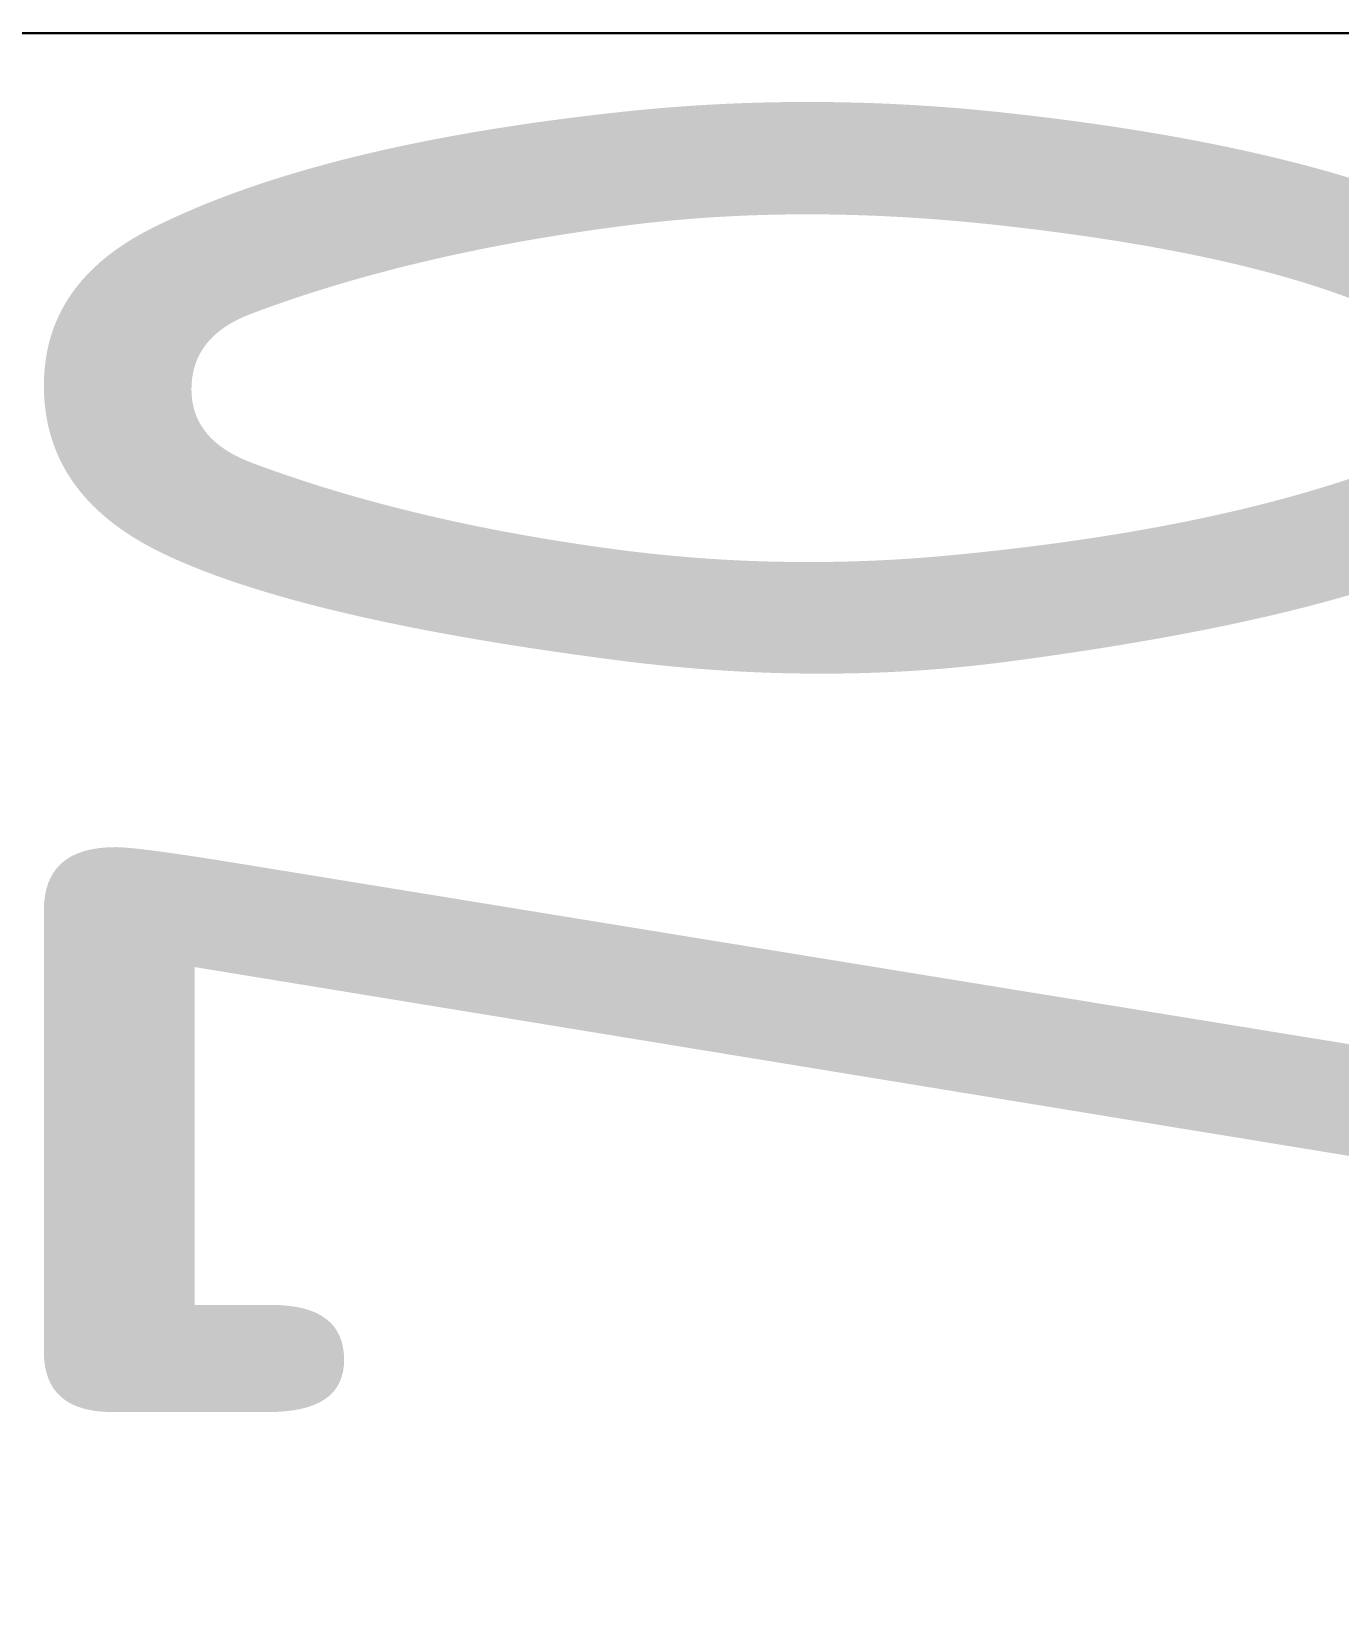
# Model space of a CAD drawing. Extents: x 11992 to 29481, y -6727 to 6811.
# Drawn here: x 24865.6 to 24929.9, y 1417.5 to 1494.3 of the extents above; entities that cross this region are included whole.
import ezdxf

# ---------------------------------------------------------------- set-up
doc = ezdxf.new("R2010")
doc.units = 0
doc.header["$MEASUREMENT"] = 0
doc.layers.get('0').update_dxf_attribs({"color": 8, "linetype": 'CONTINUOUS'})
doc.layers.get('Defpoints').update_dxf_attribs({"color": 8, "linetype": 'CONTINUOUS'})
doc.layers.add('zoylight 4标注', color=9, linetype='CONTINUOUS')
doc.styles.add('CCD-DIM', font='archs.shx', dxfattribs={"width": 0.8})
doc.dimstyles.new('zoylight_DIM_40', dxfattribs={"dimscale": 40, "dimtxt": 1.9, "dimasz": 0.4, "dimexe": 0.5, "dimexo": 0.5, "dimgap": 0.5, "dimtad": 1, "dimdec": 0, "dimrnd": 5, "dimzin": 12, "dimdsep": 46, "dimtxsty": 'CCD-DIM', "dimblk": 'CCD_Dimension_Tick', "dimcen": 0.125, "dimclrd": 44, "dimclre": 44, "dimclrt": 50, "dimadec": 0, "dimazin": 0, "dimtfac": 1, "dimtdec": 0, "dimtmove": 2, "dimatfit": 3, "dimldrblk": 'CCD_Leader_Dot', "dimfxl": 0, "dimtvp": 1, "dimtolj": 1, "dimtzin": 0, "dimarcsym": 0})

# ---------------------------------------------------------------- blocks, each defined once
blk = doc.blocks.new('CCD_Dimension_Tick')
at = {"color": 0, "linetype": 'ByBlock'}
for p, q in [((-1.0906, 0), (0, 0)), ((0, 0), (1.0906, 0))]:
    blk.add_line(p, q, dxfattribs=at)
at = {"color": 0, "linetype": 'Continuous', "const_width": 0.6075}
blk.add_lwpolyline([(-0.6104, -0.6104), (0.6104, 0.6104)], dxfattribs=at)
blk = doc.blocks.new('*D45')
at = {"layer": 'Defpoints', "color": 0, "linetype": 'Continuous'}
for p in [(25047.857, 1826.356), (24962.254, 1126.356), (25047.857, 1126.356)]:
    blk.add_point(p, dxfattribs=at)
at = {"layer": 'zoylight 4标注', "color": 44, "lineweight": -2}
for p, q in [((25027.857, 1826.356), (24942.254, 1826.356)), ((24962.254, 1810.356), (24962.254, 1142.356))]:
    blk.add_line(p, q, dxfattribs=at)
at = {"layer": 'zoylight 4标注', "color": 44, "linetype": 'Continuous', "lineweight": -2}
blk.add_line((25027.857, 1126.356), (24942.254, 1126.356), dxfattribs=at)
at = {"layer": 'zoylight 4标注', "color": 44, "linetype": 'Continuous', "lineweight": -2, "xscale": 16, "yscale": 16, "zscale": 16}
for p, rotation in [((24962.254, 1826.356), 90), ((24962.254, 1126.356), 270)]:
    blk.add_blockref('CCD_Dimension_Tick', p, dxfattribs=dict(at, rotation=rotation))
at = {"layer": 'zoylight 4标注', "color": 50, "linetype": 'Continuous', "insert": (24904.254, 1476.356), "char_height": 76, "attachment_point": 5, "rotation": 90, "style": 'CCD-DIM'}
blk.add_mtext('\\A1;700', dxfattribs=at)
blk = doc.blocks.new('CCD_Leader_Dot')
at = {"color": 0, "linetype": 'ByBlock'}
blk.add_line((-5, 0), (-10, 0), dxfattribs=at)
at = {"color": 0, "linetype": 'ByBlock', "const_width": 5}
blk.add_lwpolyline([(-2.5, 0, 1), (2.5, 0, 1)], format="xyb", close=True, dxfattribs=at)

msp = doc.modelspace()

# ---------------------------------------------------------------- linework, layer by layer
for p, q in [((24866.915, 1494.156, -2113.302), (24858.706, 1494.156, -2115.388)), ((24866.95, 1494.156, -2107.629), (24858.747, 1494.156, -2109.905)), ((24858.763, 1494.156, -2098.203), (24866.966, 1494.156, -2095.932)), ((24865.565, 1494.156, -1996.019), (24865.673, 1494.156, -1996.003)), ((24865.673, 1494.156, -1996.003), (24865.765, 1494.156, -1995.99)), ((24865.765, 1494.156, -1995.99), (24865.838, 1494.156, -1995.978)), ((24865.838, 1494.156, -1995.978), (24865.857, 1494.156, -1995.975)), ((24865.857, 1494.156, -1995.975), (24865.876, 1494.156, -1995.973)), ((24865.876, 1494.156, -1995.973), (24865.894, 1494.156, -1995.97)), ((24865.894, 1494.156, -1995.97), (24865.913, 1494.156, -1995.967)), ((24865.913, 1494.156, -1995.967), (24865.931, 1494.156, -1995.964)), ((24865.931, 1494.156, -1995.964), (24865.949, 1494.156, -1995.961)), ((24865.949, 1494.156, -1995.961), (24865.967, 1494.156, -1995.958)), ((24865.967, 1494.156, -1995.958), (24865.986, 1494.156, -1995.955)), ((24865.986, 1494.156, -1995.955), (24866.005, 1494.156, -1995.953)), ((24866.005, 1494.156, -1995.953), (24866.023, 1494.156, -1995.95)), ((24866.023, 1494.156, -1995.95), (24866.043, 1494.156, -1995.947)), ((24866.043, 1494.156, -1995.947), (24866.062, 1494.156, -1995.944)), ((24866.062, 1494.156, -1995.944), (24866.078, 1494.156, -1995.941)), ((24866.078, 1494.156, -1995.941), (24866.093, 1494.156, -1995.938)), ((24866.093, 1494.156, -1995.938), (24866.109, 1494.156, -1995.936)), ((24866.109, 1494.156, -1995.936), (24866.125, 1494.156, -1995.933)), ((24866.125, 1494.156, -1995.933), (24866.141, 1494.156, -1995.93)), ((24866.141, 1494.156, -1995.93), (24866.158, 1494.156, -1995.928)), ((24866.158, 1494.156, -1995.928), (24866.174, 1494.156, -1995.925)), ((24866.174, 1494.156, -1995.925), (24866.191, 1494.156, -1995.922)), ((24866.191, 1494.156, -1995.922), (24866.207, 1494.156, -1995.92)), ((24866.207, 1494.156, -1995.92), (24866.223, 1494.156, -1995.917)), ((24866.223, 1494.156, -1995.917), (24866.237, 1494.156, -1995.915)), ((24866.237, 1494.156, -1995.915), (24866.252, 1494.156, -1995.912)), ((24866.252, 1494.156, -1995.912), (24866.285, 1494.156, -1995.907)), ((24866.285, 1494.156, -1995.907), (24866.316, 1494.156, -1995.901)), ((24866.316, 1494.156, -1995.901), (24866.347, 1494.156, -1995.896)), ((24866.347, 1494.156, -1995.896), (24866.376, 1494.156, -1995.891)), ((24866.376, 1494.156, -1995.891), (24866.404, 1494.156, -1995.887)), ((24866.404, 1494.156, -1995.887), (24866.432, 1494.156, -1995.882)), ((24866.432, 1494.156, -1995.882), (24866.459, 1494.156, -1995.877)), ((24866.459, 1494.156, -1995.877), (24866.487, 1494.156, -1995.873)), ((24866.487, 1494.156, -1995.873), (24866.514, 1494.156, -1995.868)), ((24866.514, 1494.156, -1995.868), (24866.542, 1494.156, -1995.863)), ((24866.542, 1494.156, -1995.863), (24866.57, 1494.156, -1995.858)), ((24866.57, 1494.156, -1995.858), (24866.6, 1494.156, -1995.854)), ((24866.6, 1494.156, -1995.854), (24866.655, 1494.156, -1995.844)), ((24866.655, 1494.156, -1995.844), (24866.714, 1494.156, -1995.834)), ((24866.714, 1494.156, -1995.834), (24866.776, 1494.156, -1995.824)), ((24866.776, 1494.156, -1995.824), (24866.841, 1494.156, -1995.813)), ((24866.841, 1494.156, -1995.813), (24866.908, 1494.156, -1995.802)), ((24866.908, 1494.156, -1995.802), (24866.977, 1494.156, -1995.791)), ((24875.106, 1494.156, -2111.141), (24866.915, 1494.156, -2113.302)), ((24875.131, 1494.156, -2105.261), (24866.95, 1494.156, -2107.629)), ((24866.966, 1494.156, -2095.932), (24875.148, 1494.156, -2093.587)), ((24866.977, 1494.156, -1995.791), (24867.047, 1494.156, -1995.779)), ((24867.047, 1494.156, -1995.779), (24867.117, 1494.156, -1995.768)), ((24867.117, 1494.156, -1995.768), (24867.186, 1494.156, -1995.756)), ((24867.186, 1494.156, -1995.756), (24867.255, 1494.156, -1995.745)), ((24867.255, 1494.156, -1995.745), (24867.322, 1494.156, -1995.733)), ((24867.322, 1494.156, -1995.733), (24867.387, 1494.156, -1995.723)), ((24867.387, 1494.156, -1995.723), (24867.521, 1494.156, -1995.7)), ((24867.521, 1494.156, -1995.7), (24867.655, 1494.156, -1995.677)), ((24867.655, 1494.156, -1995.677), (24867.789, 1494.156, -1995.655)), ((24867.789, 1494.156, -1995.655), (24867.923, 1494.156, -1995.632)), ((24867.923, 1494.156, -1995.632), (24868.057, 1494.156, -1995.609)), ((24868.057, 1494.156, -1995.609), (24868.191, 1494.156, -1995.587)), ((24868.191, 1494.156, -1995.587), (24868.324, 1494.156, -1995.564)), ((24868.324, 1494.156, -1995.564), (24868.458, 1494.156, -1995.541)), ((24868.458, 1494.156, -1995.541), (24868.592, 1494.156, -1995.519)), ((24868.592, 1494.156, -1995.519), (24868.725, 1494.156, -1995.496)), ((24868.725, 1494.156, -1995.496), (24868.859, 1494.156, -1995.473)), ((24868.859, 1494.156, -1995.473), (24868.992, 1494.156, -1995.451)), ((24868.992, 1494.156, -1995.451), (24869.134, 1494.156, -1995.426)), ((24869.134, 1494.156, -1995.426), (24869.275, 1494.156, -1995.402)), ((24869.275, 1494.156, -1995.402), (24869.416, 1494.156, -1995.378)), ((24869.416, 1494.156, -1995.378), (24869.557, 1494.156, -1995.354)), ((24869.557, 1494.156, -1995.354), (24869.698, 1494.156, -1995.33)), ((24869.698, 1494.156, -1995.33), (24869.839, 1494.156, -1995.306)), ((24869.839, 1494.156, -1995.306), (24869.98, 1494.156, -1995.282)), ((24869.98, 1494.156, -1995.282), (24870.12, 1494.156, -1995.258)), ((24870.12, 1494.156, -1995.258), (24870.26, 1494.156, -1995.233)), ((24870.26, 1494.156, -1995.233), (24870.4, 1494.156, -1995.209)), ((24870.4, 1494.156, -1995.209), (24870.54, 1494.156, -1995.185)), ((24870.54, 1494.156, -1995.185), (24870.68, 1494.156, -1995.161)), ((24870.567, 1494.156, -1995.18), (24870.723, 1494.156, -1995.153)), ((24870.68, 1494.156, -1995.161), (24870.753, 1494.156, -1995.149)), ((24870.723, 1494.156, -1995.153), (24870.881, 1494.156, -1995.126)), ((24870.753, 1494.156, -1995.149), (24870.825, 1494.156, -1995.136)), ((24870.825, 1494.156, -1995.136), (24870.898, 1494.156, -1995.124)), ((24870.881, 1494.156, -1995.126), (24871.038, 1494.156, -1995.099)), ((24870.898, 1494.156, -1995.124), (24870.971, 1494.156, -1995.111)), ((24870.971, 1494.156, -1995.111), (24871.044, 1494.156, -1995.098)), ((24871.038, 1494.156, -1995.099), (24871.195, 1494.156, -1995.072)), ((24871.044, 1494.156, -1995.098), (24871.117, 1494.156, -1995.086)), ((24871.117, 1494.156, -1995.086), (24871.191, 1494.156, -1995.073)), ((24871.191, 1494.156, -1995.073), (24871.264, 1494.156, -1995.061)), ((24871.195, 1494.156, -1995.072), (24871.352, 1494.156, -1995.045)), ((24871.264, 1494.156, -1995.061), (24871.337, 1494.156, -1995.048)), ((24871.337, 1494.156, -1995.048), (24871.41, 1494.156, -1995.035)), ((24871.352, 1494.156, -1995.045), (24871.51, 1494.156, -1995.018)), ((24871.41, 1494.156, -1995.035), (24871.483, 1494.156, -1995.023)), ((24871.483, 1494.156, -1995.023), (24871.556, 1494.156, -1995.01)), ((24871.51, 1494.156, -1995.018), (24871.667, 1494.156, -1994.99)), ((24871.556, 1494.156, -1995.01), (24871.631, 1494.156, -1994.997)), ((24871.631, 1494.156, -1994.997), (24871.706, 1494.156, -1994.985)), ((24871.667, 1494.156, -1994.99), (24871.825, 1494.156, -1994.963)), ((24871.706, 1494.156, -1994.985), (24871.781, 1494.156, -1994.972)), ((24871.781, 1494.156, -1994.972), (24871.855, 1494.156, -1994.959)), ((24871.825, 1494.156, -1994.963), (24871.982, 1494.156, -1994.936)), ((24871.855, 1494.156, -1994.959), (24871.93, 1494.156, -1994.946)), ((24871.93, 1494.156, -1994.946), (24872.005, 1494.156, -1994.933)), ((24871.982, 1494.156, -1994.936), (24872.14, 1494.156, -1994.909)), ((24872.005, 1494.156, -1994.933), (24872.079, 1494.156, -1994.92)), ((24872.079, 1494.156, -1994.92), (24872.153, 1494.156, -1994.907)), ((24872.14, 1494.156, -1994.909), (24872.297, 1494.156, -1994.881)), ((24872.153, 1494.156, -1994.907), (24872.228, 1494.156, -1994.894)), ((24872.228, 1494.156, -1994.894), (24872.303, 1494.156, -1994.882)), ((24872.297, 1494.156, -1994.881), (24872.455, 1494.156, -1994.854)), ((24872.303, 1494.156, -1994.882), (24872.377, 1494.156, -1994.869)), ((24872.377, 1494.156, -1994.869), (24872.451, 1494.156, -1994.856)), ((24872.451, 1494.156, -1994.856), (24872.769, 1494.156, -1994.801)), ((24872.455, 1494.156, -1994.854), (24872.772, 1494.156, -1994.799)), ((24872.769, 1494.156, -1994.801), (24873.086, 1494.156, -1994.746)), ((24872.772, 1494.156, -1994.799), (24873.09, 1494.156, -1994.744)), ((24873.086, 1494.156, -1994.746), (24873.403, 1494.156, -1994.691)), ((24873.09, 1494.156, -1994.744), (24873.408, 1494.156, -1994.689)), ((24873.403, 1494.156, -1994.691), (24873.721, 1494.156, -1994.636)), ((24873.408, 1494.156, -1994.689), (24873.726, 1494.156, -1994.634)), ((24873.721, 1494.156, -1994.636), (24874.039, 1494.156, -1994.581)), ((24873.726, 1494.156, -1994.634), (24874.044, 1494.156, -1994.578)), ((24874.039, 1494.156, -1994.581), (24874.357, 1494.156, -1994.525)), ((24874.044, 1494.156, -1994.578), (24874.362, 1494.156, -1994.523)), ((24874.357, 1494.156, -1994.525), (24874.675, 1494.156, -1994.47)), ((24874.362, 1494.156, -1994.523), (24874.68, 1494.156, -1994.468)), ((24874.675, 1494.156, -1994.47), (24874.993, 1494.156, -1994.414)), ((24874.68, 1494.156, -1994.468), (24874.999, 1494.156, -1994.412)), ((24874.993, 1494.156, -1994.414), (24875.312, 1494.156, -1994.359)), ((24874.999, 1494.156, -1994.412), (24875.318, 1494.156, -1994.356)), ((24883.275, 1494.156, -2108.906), (24875.106, 1494.156, -2111.141)), ((24883.291, 1494.156, -2102.799), (24875.131, 1494.156, -2105.261)), ((24875.148, 1494.156, -2093.587), (24883.309, 1494.156, -2091.17)), ((24875.312, 1494.156, -1994.359), (24875.632, 1494.156, -1994.303)), ((24875.318, 1494.156, -1994.356), (24875.637, 1494.156, -1994.301)), ((24875.632, 1494.156, -1994.303), (24875.951, 1494.156, -1994.247)), ((24875.637, 1494.156, -1994.301), (24875.957, 1494.156, -1994.245)), ((24875.951, 1494.156, -1994.247), (24876.271, 1494.156, -1994.192)), ((24875.957, 1494.156, -1994.245), (24876.277, 1494.156, -1994.189)), ((24876.271, 1494.156, -1994.192), (24876.626, 1494.156, -1994.13)), ((24876.277, 1494.156, -1994.189), (24876.631, 1494.156, -1994.127)), ((24876.626, 1494.156, -1994.13), (24876.98, 1494.156, -1994.068)), ((24876.631, 1494.156, -1994.127), (24876.986, 1494.156, -1994.065)), ((24876.98, 1494.156, -1994.068), (24877.335, 1494.156, -1994.006)), ((24876.986, 1494.156, -1994.065), (24877.34, 1494.156, -1994.003)), ((24877.335, 1494.156, -1994.006), (24877.689, 1494.156, -1993.944)), ((24877.34, 1494.156, -1994.003), (24877.695, 1494.156, -1993.94)), ((24877.689, 1494.156, -1993.944), (24878.044, 1494.156, -1993.882)), ((24877.695, 1494.156, -1993.94), (24878.05, 1494.156, -1993.878)), ((24878.044, 1494.156, -1993.882), (24878.399, 1494.156, -1993.819)), ((24878.05, 1494.156, -1993.878), (24878.405, 1494.156, -1993.816)), ((24878.399, 1494.156, -1993.819), (24878.754, 1494.156, -1993.757)), ((24878.405, 1494.156, -1993.816), (24878.76, 1494.156, -1993.753)), ((24878.754, 1494.156, -1993.757), (24879.109, 1494.156, -1993.695)), ((24878.76, 1494.156, -1993.753), (24879.116, 1494.156, -1993.691)), ((24879.109, 1494.156, -1993.695), (24879.465, 1494.156, -1993.632)), ((24879.116, 1494.156, -1993.691), (24879.471, 1494.156, -1993.628)), ((24879.465, 1494.156, -1993.632), (24879.821, 1494.156, -1993.57)), ((24879.471, 1494.156, -1993.628), (24879.828, 1494.156, -1993.566)), ((24879.821, 1494.156, -1993.57), (24880.178, 1494.156, -1993.507)), ((24879.828, 1494.156, -1993.566), (24880.185, 1494.156, -1993.503)), ((24880.178, 1494.156, -1993.507), (24880.535, 1494.156, -1993.444)), ((24880.185, 1494.156, -1993.503), (24880.543, 1494.156, -1993.44)), ((24880.535, 1494.156, -1993.444), (24880.935, 1494.156, -1993.374)), ((24880.543, 1494.156, -1993.44), (24880.943, 1494.156, -1993.369)), ((24880.935, 1494.156, -1993.374), (24881.334, 1494.156, -1993.304)), ((24880.943, 1494.156, -1993.369), (24881.344, 1494.156, -1993.299)), ((24881.334, 1494.156, -1993.304), (24881.735, 1494.156, -1993.233)), ((24881.344, 1494.156, -1993.299), (24881.744, 1494.156, -1993.228)), ((24881.735, 1494.156, -1993.233), (24882.135, 1494.156, -1993.163)), ((24881.744, 1494.156, -1993.228), (24882.145, 1494.156, -1993.158)), ((24882.135, 1494.156, -1993.163), (24882.535, 1494.156, -1993.093)), ((24882.145, 1494.156, -1993.158), (24882.545, 1494.156, -1993.087)), ((24882.535, 1494.156, -1993.093), (24882.935, 1494.156, -1993.022)), ((24882.545, 1494.156, -1993.087), (24882.946, 1494.156, -1993.016)), ((24882.935, 1494.156, -1993.022), (24883.336, 1494.156, -1992.952)), ((24882.946, 1494.156, -1993.016), (24883.347, 1494.156, -1992.946)), ((24891.443, 1494.156, -2106.022), (24883.275, 1494.156, -2108.906)), ((24891.458, 1494.156, -2099.902), (24883.291, 1494.156, -2102.799)), ((24883.309, 1494.156, -2091.17), (24896.964, 1494.156, -2086.64)), ((24883.336, 1494.156, -1992.952), (24883.737, 1494.156, -1992.881)), ((24883.347, 1494.156, -1992.946), (24883.749, 1494.156, -1992.875)), ((24883.737, 1494.156, -1992.881), (24884.139, 1494.156, -1992.811)), ((24883.749, 1494.156, -1992.875), (24884.151, 1494.156, -1992.804)), ((24884.139, 1494.156, -1992.811), (24884.541, 1494.156, -1992.74)), ((24884.151, 1494.156, -1992.804), (24884.554, 1494.156, -1992.733)), ((24884.541, 1494.156, -1992.74), (24884.944, 1494.156, -1992.669)), ((24884.554, 1494.156, -1992.733), (24884.957, 1494.156, -1992.662)), ((24884.944, 1494.156, -1992.669), (24885.348, 1494.156, -1992.598)), ((24884.957, 1494.156, -1992.662), (24885.361, 1494.156, -1992.591)), ((24885.348, 1494.156, -1992.598), (24885.804, 1494.156, -1992.518)), ((24885.361, 1494.156, -1992.591), (24885.819, 1494.156, -1992.511)), ((24885.804, 1494.156, -1992.518), (24886.26, 1494.156, -1992.438)), ((24885.819, 1494.156, -1992.511), (24886.276, 1494.156, -1992.43)), ((24886.26, 1494.156, -1992.438), (24886.717, 1494.156, -1992.358)), ((24886.276, 1494.156, -1992.43), (24886.733, 1494.156, -1992.35)), ((24886.717, 1494.156, -1992.358), (24887.173, 1494.156, -1992.278)), ((24886.733, 1494.156, -1992.35), (24887.191, 1494.156, -1992.269)), ((24887.173, 1494.156, -1992.278), (24887.63, 1494.156, -1992.198)), ((24887.191, 1494.156, -1992.269), (24887.648, 1494.156, -1992.189)), ((24887.63, 1494.156, -1992.198), (24888.087, 1494.156, -1992.118)), ((24887.648, 1494.156, -1992.189), (24888.106, 1494.156, -1992.109)), ((24888.087, 1494.156, -1992.118), (24888.544, 1494.156, -1992.038)), ((24888.106, 1494.156, -1992.109), (24888.564, 1494.156, -1992.029)), ((24888.544, 1494.156, -1992.038), (24889.002, 1494.156, -1991.958)), ((24888.564, 1494.156, -1992.029), (24889.022, 1494.156, -1991.948)), ((24889.002, 1494.156, -1991.958), (24889.46, 1494.156, -1991.878)), ((24889.022, 1494.156, -1991.948), (24889.481, 1494.156, -1991.868)), ((24889.46, 1494.156, -1991.878), (24889.919, 1494.156, -1991.798)), ((24889.481, 1494.156, -1991.868), (24889.941, 1494.156, -1991.788)), ((24889.919, 1494.156, -1991.798), (24890.379, 1494.156, -1991.718)), ((24889.941, 1494.156, -1991.788), (24890.402, 1494.156, -1991.708)), ((24890.379, 1494.156, -1991.718), (24890.839, 1494.156, -1991.638)), ((24890.402, 1494.156, -1991.708), (24890.863, 1494.156, -1991.627)), ((24890.839, 1494.156, -1991.638), (24891.367, 1494.156, -1991.547)), ((24890.863, 1494.156, -1991.627), (24891.391, 1494.156, -1991.536)), ((24891.367, 1494.156, -1991.547), (24891.894, 1494.156, -1991.456)), ((24891.391, 1494.156, -1991.536), (24891.92, 1494.156, -1991.444)), ((24899.426, 1494.156, -2103.202), (24891.443, 1494.156, -2106.022)), ((24899.44, 1494.156, -2097.057), (24891.458, 1494.156, -2099.902)), ((24891.894, 1494.156, -1991.456), (24892.421, 1494.156, -1991.365)), ((24891.92, 1494.156, -1991.444), (24892.448, 1494.156, -1991.353)), ((24892.421, 1494.156, -1991.365), (24892.948, 1494.156, -1991.274)), ((24892.448, 1494.156, -1991.353), (24892.977, 1494.156, -1991.261)), ((24892.948, 1494.156, -1991.274), (24893.476, 1494.156, -1991.183)), ((24892.977, 1494.156, -1991.261), (24893.506, 1494.156, -1991.17)), ((24893.476, 1494.156, -1991.183), (24894.004, 1494.156, -1991.093)), ((24893.506, 1494.156, -1991.17), (24894.035, 1494.156, -1991.08)), ((24894.004, 1494.156, -1991.093), (24894.532, 1494.156, -1991.003)), ((24894.035, 1494.156, -1991.08), (24894.564, 1494.156, -1990.989)), ((24894.532, 1494.156, -1991.003), (24895.06, 1494.156, -1990.913)), ((24894.564, 1494.156, -1990.989), (24895.095, 1494.156, -1990.898)), ((24895.06, 1494.156, -1990.913), (24895.59, 1494.156, -1990.823)), ((24895.095, 1494.156, -1990.898), (24895.625, 1494.156, -1990.808)), ((24895.59, 1494.156, -1990.823), (24896.119, 1494.156, -1990.733)), ((24895.625, 1494.156, -1990.808), (24896.156, 1494.156, -1990.718)), ((24896.119, 1494.156, -1990.733), (24896.65, 1494.156, -1990.643)), ((24896.156, 1494.156, -1990.718), (24896.688, 1494.156, -1990.628)), ((24896.65, 1494.156, -1990.643), (24897.181, 1494.156, -1990.554)), ((24896.688, 1494.156, -1990.628), (24897.22, 1494.156, -1990.538)), ((24896.964, 1494.156, -2086.64), (24909.574, 1494.156, -2082.649)), ((24897.181, 1494.156, -1990.554), (24897.797, 1494.156, -1990.451)), ((24897.22, 1494.156, -1990.538), (24897.837, 1494.156, -1990.435)), ((24897.797, 1494.156, -1990.451), (24898.412, 1494.156, -1990.348)), ((24897.837, 1494.156, -1990.435), (24898.455, 1494.156, -1990.332)), ((24898.412, 1494.156, -1990.348), (24899.029, 1494.156, -1990.246)), ((24898.455, 1494.156, -1990.332), (24899.072, 1494.156, -1990.229)), ((24899.029, 1494.156, -1990.246), (24899.646, 1494.156, -1990.145)), ((24899.072, 1494.156, -1990.229), (24899.691, 1494.156, -1990.127)), ((24907.236, 1494.156, -2100.436), (24899.426, 1494.156, -2103.202)), ((24907.249, 1494.156, -2094.253), (24899.44, 1494.156, -2097.057)), ((24899.646, 1494.156, -1990.145), (24900.263, 1494.156, -1990.043)), ((24899.691, 1494.156, -1990.127), (24900.309, 1494.156, -1990.025)), ((24900.263, 1494.156, -1990.043), (24900.88, 1494.156, -1989.943)), ((24900.309, 1494.156, -1990.025), (24900.929, 1494.156, -1989.924)), ((24900.88, 1494.156, -1989.943), (24901.498, 1494.156, -1989.842)), ((24900.929, 1494.156, -1989.924), (24901.548, 1494.156, -1989.823)), ((24901.498, 1494.156, -1989.842), (24902.116, 1494.156, -1989.743)), ((24901.548, 1494.156, -1989.823), (24902.168, 1494.156, -1989.723)), ((24902.116, 1494.156, -1989.743), (24902.734, 1494.156, -1989.644)), ((24902.168, 1494.156, -1989.723), (24902.788, 1494.156, -1989.624)), ((24902.734, 1494.156, -1989.644), (24903.353, 1494.156, -1989.545)), ((24902.788, 1494.156, -1989.624), (24903.408, 1494.156, -1989.525)), ((24903.353, 1494.156, -1989.545), (24903.972, 1494.156, -1989.447)), ((24903.408, 1494.156, -1989.525), (24904.029, 1494.156, -1989.427)), ((24903.972, 1494.156, -1989.447), (24904.591, 1494.156, -1989.35)), ((24904.029, 1494.156, -1989.427), (24904.65, 1494.156, -1989.329)), ((24904.591, 1494.156, -1989.35), (24904.939, 1494.156, -1989.296)), ((24904.65, 1494.156, -1989.329), (24904.998, 1494.156, -1989.275)), ((24904.939, 1494.156, -1989.296), (24905.288, 1494.156, -1989.242)), ((24904.998, 1494.156, -1989.275), (24905.348, 1494.156, -1989.221)), ((24905.288, 1494.156, -1989.242), (24905.636, 1494.156, -1989.188)), ((24905.348, 1494.156, -1989.221), (24905.697, 1494.156, -1989.167)), ((24905.636, 1494.156, -1989.188), (24905.985, 1494.156, -1989.135)), ((24905.697, 1494.156, -1989.167), (24906.046, 1494.156, -1989.113)), ((24905.985, 1494.156, -1989.135), (24906.333, 1494.156, -1989.082)), ((24906.046, 1494.156, -1989.113), (24906.396, 1494.156, -1989.06)), ((24906.333, 1494.156, -1989.082), (24906.682, 1494.156, -1989.028)), ((24906.396, 1494.156, -1989.06), (24906.745, 1494.156, -1989.006)), ((24906.682, 1494.156, -1989.028), (24907.03, 1494.156, -1988.976)), ((24906.745, 1494.156, -1989.006), (24907.095, 1494.156, -1988.953)), ((24907.03, 1494.156, -1988.976), (24907.379, 1494.156, -1988.923)), ((24907.095, 1494.156, -1988.953), (24907.445, 1494.156, -1988.901)), ((24914.89, 1494.156, -2097.711), (24907.236, 1494.156, -2100.436)), ((24914.902, 1494.156, -2091.48), (24907.249, 1494.156, -2094.253)), ((24907.379, 1494.156, -1988.923), (24907.728, 1494.156, -1988.871)), ((24907.445, 1494.156, -1988.901), (24907.794, 1494.156, -1988.848)), ((24907.728, 1494.156, -1988.871), (24908.077, 1494.156, -1988.819)), ((24907.794, 1494.156, -1988.848), (24908.144, 1494.156, -1988.796)), ((24908.077, 1494.156, -1988.819), (24908.426, 1494.156, -1988.767)), ((24908.144, 1494.156, -1988.796), (24908.494, 1494.156, -1988.744)), ((24908.426, 1494.156, -1988.767), (24908.775, 1494.156, -1988.716)), ((24908.494, 1494.156, -1988.744), (24908.843, 1494.156, -1988.693)), ((24908.775, 1494.156, -1988.716), (24909.152, 1494.156, -1988.661)), ((24908.843, 1494.156, -1988.693), (24909.221, 1494.156, -1988.638)), ((24909.152, 1494.156, -1988.661), (24909.529, 1494.156, -1988.606)), ((24909.221, 1494.156, -1988.638), (24909.599, 1494.156, -1988.583)), ((24909.529, 1494.156, -1988.606), (24909.907, 1494.156, -1988.551)), ((24909.574, 1494.156, -2082.649), (24921.113, 1494.156, -2079.182)), ((24909.599, 1494.156, -1988.583), (24909.978, 1494.156, -1988.528)), ((24909.907, 1494.156, -1988.551), (24910.285, 1494.156, -1988.497)), ((24909.978, 1494.156, -1988.528), (24910.357, 1494.156, -1988.474)), ((24910.285, 1494.156, -1988.497), (24910.663, 1494.156, -1988.443)), ((24910.357, 1494.156, -1988.474), (24910.735, 1494.156, -1988.42)), ((24910.663, 1494.156, -1988.443), (24911.041, 1494.156, -1988.39)), ((24910.735, 1494.156, -1988.42), (24911.114, 1494.156, -1988.366)), ((24911.041, 1494.156, -1988.39), (24911.419, 1494.156, -1988.337)), ((24911.114, 1494.156, -1988.366), (24911.493, 1494.156, -1988.313)), ((24911.419, 1494.156, -1988.337), (24911.797, 1494.156, -1988.284)), ((24911.493, 1494.156, -1988.313), (24911.872, 1494.156, -1988.26)), ((24911.797, 1494.156, -1988.284), (24912.175, 1494.156, -1988.232)), ((24911.872, 1494.156, -1988.26), (24912.251, 1494.156, -1988.208)), ((24912.175, 1494.156, -1988.232), (24912.554, 1494.156, -1988.18)), ((24912.251, 1494.156, -1988.208), (24912.63, 1494.156, -1988.156)), ((24912.554, 1494.156, -1988.18), (24912.932, 1494.156, -1988.129)), ((24912.63, 1494.156, -1988.156), (24913.009, 1494.156, -1988.104)), ((24912.932, 1494.156, -1988.129), (24913.31, 1494.156, -1988.078)), ((24913.009, 1494.156, -1988.104), (24913.388, 1494.156, -1988.053)), ((24913.31, 1494.156, -1988.078), (24913.717, 1494.156, -1988.024)), ((24913.388, 1494.156, -1988.053), (24913.797, 1494.156, -1987.999)), ((24913.717, 1494.156, -1988.024), (24914.125, 1494.156, -1987.97)), ((24913.797, 1494.156, -1987.999), (24914.205, 1494.156, -1987.945)), ((24914.125, 1494.156, -1987.97), (24914.532, 1494.156, -1987.916)), ((24914.205, 1494.156, -1987.945), (24914.613, 1494.156, -1987.891)), ((24914.532, 1494.156, -1987.916), (24914.941, 1494.156, -1987.864)), ((24914.613, 1494.156, -1987.891), (24915.023, 1494.156, -1987.838)), ((24922.401, 1494.156, -2095.015), (24914.89, 1494.156, -2097.711)), ((24922.413, 1494.156, -2088.728), (24914.902, 1494.156, -2091.48)), ((24914.941, 1494.156, -1987.864), (24915.348, 1494.156, -1987.811)), ((24915.023, 1494.156, -1987.838), (24915.432, 1494.156, -1987.786)), ((24915.348, 1494.156, -1987.811), (24915.756, 1494.156, -1987.76)), ((24915.432, 1494.156, -1987.786), (24915.841, 1494.156, -1987.734)), ((24915.756, 1494.156, -1987.76), (24916.165, 1494.156, -1987.708)), ((24915.841, 1494.156, -1987.734), (24916.25, 1494.156, -1987.683)), ((24916.165, 1494.156, -1987.708), (24916.573, 1494.156, -1987.658)), ((24916.25, 1494.156, -1987.683), (24916.659, 1494.156, -1987.632)), ((24916.573, 1494.156, -1987.658), (24916.98, 1494.156, -1987.608)), ((24916.659, 1494.156, -1987.632), (24917.069, 1494.156, -1987.582)), ((24916.98, 1494.156, -1987.608), (24917.389, 1494.156, -1987.558)), ((24917.069, 1494.156, -1987.582), (24917.478, 1494.156, -1987.532)), ((24917.389, 1494.156, -1987.558), (24917.797, 1494.156, -1987.51)), ((24917.478, 1494.156, -1987.532), (24917.887, 1494.156, -1987.484)), ((24917.797, 1494.156, -1987.51), (24918.205, 1494.156, -1987.461)), ((24917.887, 1494.156, -1987.484), (24918.296, 1494.156, -1987.435)), ((24918.205, 1494.156, -1987.461), (24918.643, 1494.156, -1987.41)), ((24918.296, 1494.156, -1987.435), (24918.735, 1494.156, -1987.384)), ((24918.643, 1494.156, -1987.41), (24919.082, 1494.156, -1987.36)), ((24918.735, 1494.156, -1987.384), (24919.173, 1494.156, -1987.334)), ((24919.082, 1494.156, -1987.36), (24919.521, 1494.156, -1987.311)), ((24919.173, 1494.156, -1987.334), (24919.612, 1494.156, -1987.285)), ((24919.521, 1494.156, -1987.311), (24919.959, 1494.156, -1987.262)), ((24919.612, 1494.156, -1987.285), (24920.05, 1494.156, -1987.236)), ((24919.959, 1494.156, -1987.262), (24920.398, 1494.156, -1987.214)), ((24920.05, 1494.156, -1987.236), (24920.489, 1494.156, -1987.188)), ((24920.398, 1494.156, -1987.214), (24920.838, 1494.156, -1987.167)), ((24920.489, 1494.156, -1987.188), (24920.928, 1494.156, -1987.141)), ((24920.838, 1494.156, -1987.167), (24921.277, 1494.156, -1987.12)), ((24920.928, 1494.156, -1987.141), (24921.367, 1494.156, -1987.095)), ((24921.113, 1494.156, -2079.182), (24931.552, 1494.156, -2076.224)), ((24921.277, 1494.156, -1987.12), (24921.715, 1494.156, -1987.075)), ((24921.367, 1494.156, -1987.095), (24921.806, 1494.156, -1987.05)), ((24921.715, 1494.156, -1987.075), (24922.155, 1494.156, -1987.03)), ((24921.806, 1494.156, -1987.05), (24922.244, 1494.156, -1987.005)), ((24922.155, 1494.156, -1987.03), (24922.594, 1494.156, -1986.986)), ((24922.244, 1494.156, -1987.005), (24922.682, 1494.156, -1986.961)), ((24929.785, 1494.156, -2092.336), (24922.401, 1494.156, -2095.015)), ((24929.795, 1494.156, -2085.985), (24922.413, 1494.156, -2088.728)), ((24922.594, 1494.156, -1986.986), (24923.033, 1494.156, -1986.943)), ((24922.682, 1494.156, -1986.961), (24923.121, 1494.156, -1986.919)), ((24923.033, 1494.156, -1986.943), (24923.472, 1494.156, -1986.901)), ((24923.121, 1494.156, -1986.919), (24923.56, 1494.156, -1986.877)), ((24923.472, 1494.156, -1986.901), (24923.936, 1494.156, -1986.858)), ((24923.56, 1494.156, -1986.877), (24924.026, 1494.156, -1986.833)), ((24923.936, 1494.156, -1986.858), (24924.4, 1494.156, -1986.816)), ((24924.026, 1494.156, -1986.833), (24924.491, 1494.156, -1986.791)), ((24924.4, 1494.156, -1986.816), (24924.864, 1494.156, -1986.774)), ((24924.491, 1494.156, -1986.791), (24924.957, 1494.156, -1986.75)), ((24924.864, 1494.156, -1986.774), (24925.328, 1494.156, -1986.734)), ((24924.957, 1494.156, -1986.75), (24925.422, 1494.156, -1986.709)), ((24925.328, 1494.156, -1986.734), (24925.792, 1494.156, -1986.695)), ((24925.422, 1494.156, -1986.709), (24925.888, 1494.156, -1986.67)), ((24925.792, 1494.156, -1986.695), (24926.256, 1494.156, -1986.657)), ((24925.888, 1494.156, -1986.67), (24926.353, 1494.156, -1986.633)), ((24926.256, 1494.156, -1986.657), (24926.72, 1494.156, -1986.62)), ((24926.353, 1494.156, -1986.633), (24926.819, 1494.156, -1986.596)), ((24926.72, 1494.156, -1986.62), (24927.184, 1494.156, -1986.584)), ((24926.819, 1494.156, -1986.596), (24927.284, 1494.156, -1986.56)), ((24927.184, 1494.156, -1986.584), (24927.647, 1494.156, -1986.55)), ((24927.284, 1494.156, -1986.56), (24927.749, 1494.156, -1986.526)), ((24927.647, 1494.156, -1986.55), (24928.111, 1494.156, -1986.517)), ((24927.749, 1494.156, -1986.526), (24928.214, 1494.156, -1986.493)), ((24928.111, 1494.156, -1986.517), (24928.575, 1494.156, -1986.485)), ((24928.214, 1494.156, -1986.493), (24928.679, 1494.156, -1986.461)), ((24928.575, 1494.156, -1986.485), (24929.038, 1494.156, -1986.454)), ((24928.679, 1494.156, -1986.461), (24929.144, 1494.156, -1986.43)), ((24929.038, 1494.156, -1986.454), (24929.527, 1494.156, -1986.423)), ((24929.144, 1494.156, -1986.43), (24929.632, 1494.156, -1986.399)), ((24929.527, 1494.156, -1986.423), (24930.016, 1494.156, -1986.393)), ((24929.632, 1494.156, -1986.399), (24930.12, 1494.156, -1986.37)), ((24937.055, 1494.156, -2089.664), (24929.785, 1494.156, -2092.336)), ((24937.065, 1494.156, -2083.241), (24929.795, 1494.156, -2085.985))]:
    msp.add_line(p, q)

# ---------------------------------------------------------------- dimensions: what is measured, and where the dimension line sits
at = {"layer": 'zoylight 4标注', "linetype": 'Continuous'}
dim = msp.add_aligned_dim(p1=(25047.857, 1826.356), p2=(25047.857, 1126.356), distance=-85.603, dimstyle='zoylight_DIM_40', dxfattribs=at)
dim.commit()
dim.dimension.update_dxf_attribs({"geometry": '*D45', "text_midpoint": (24904.254, 1476.356)})

doc.saveas('drawing.dxf')
